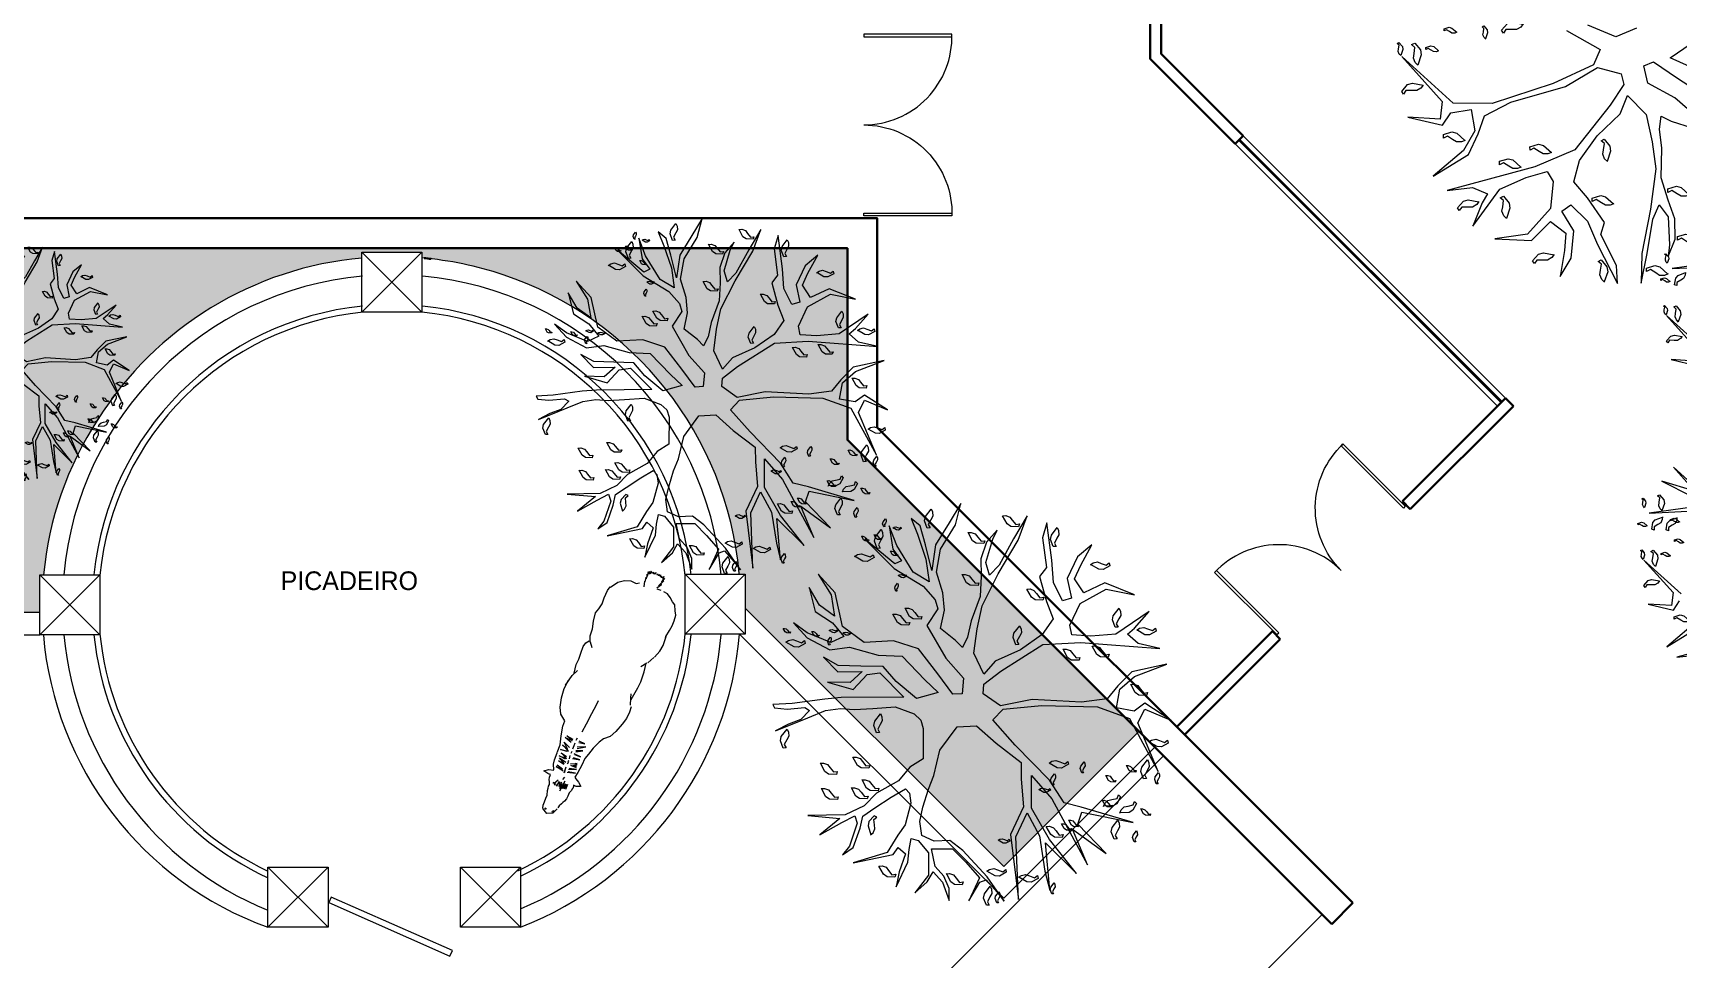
# Model space of a CAD drawing. Header units: millimetres. Extents: x 235 to 418, y 139 to 274.
# Drawn here: x 362.87 to 384.88, y 225.54 to 237.94 of the extents above; entities that cross this region are included whole.
import ezdxf

# ---------------------------------------------------------------- set-up
doc = ezdxf.new("R2010")
doc.units = ezdxf.units.MM
doc.header["$LTSCALE"] = 0.01
for name, color, linetype, lineweight in [('muros', 3, 'Continuous', 30), ('muros bajos', 42, 'Continuous', 18), ('pasto', 153, 'Continuous', 9), ('puertas', 2, 'Continuous', 9), ('punto delgado', 4, 'Continuous', 0), ('terreno', 7, 'Continuous', 9)]:
    doc.layers.add(name, color=color, linetype=linetype, lineweight=lineweight)
doc.layers.add('NADA', color=85, linetype='Continuous', plot=False)

# ---------------------------------------------------------------- blocks, each defined once
blk = doc.blocks.new('A$C795151E7')
at = {"layer": 'puertas'}
for points in [[(4.491, 9.186), (4.887, 8.449), (4.722, 8.846), (5.096, 8.574), (4.779, 8.902)], [(4.825, 9.037), (5.396, 8.92), (4.818, 9.092)], [(5.354, 10.083), (5.675, 9.489), (5.45, 10.031), (5.526, 10.186), (5.816, 10.064), (5.525, 10.251), (5.408, 10.163)], [(5.413, 10.55), (5.773, 10.687), (5.381, 10.602)], [(4.814, 10.929), (5.693, 10.861), (5.452, 10.918)], [(5.366, 10.462), (5.404, 10.463), (5.448, 10.448), (5.477, 10.412), (5.514, 10.366), (5.556, 10.37), (5.546, 10.339), (5.459, 10.342), (5.419, 10.37), (5.369, 10.462)], [(5.571, 9.82), (5.602, 9.841), (5.648, 9.85), (5.691, 9.834), (5.747, 9.814), (5.781, 9.839), (5.788, 9.808), (5.712, 9.766), (5.663, 9.769), (5.572, 9.822)], [(3.447, 6.054), (4.018, 5.937), (3.44, 6.109)], [(3.976, 7.1), (4.297, 6.506), (4.072, 7.048)], [(4.148, 7.203), (4.438, 7.081), (4.147, 7.267)], [(5.32, 9.556), (5.342, 9.557), (5.368, 9.548), (5.385, 9.527), (5.407, 9.499), (5.432, 9.502), (5.426, 9.483), (5.374, 9.485), (5.351, 9.502), (5.321, 9.556)], [(5.555, 9.622), (5.571, 9.588), (5.574, 9.541), (5.553, 9.501), (5.525, 9.448), (5.546, 9.411), (5.513, 9.408), (5.482, 9.489), (5.491, 9.538), (5.556, 9.62)], [(5.68, 9.478), (5.689, 9.458), (5.691, 9.431), (5.679, 9.407), (5.662, 9.376), (5.674, 9.354), (5.655, 9.352), (5.637, 9.4), (5.642, 9.429), (5.68, 9.477)], [(5.092, 9.444), (5.114, 9.445), (5.14, 9.436), (5.157, 9.415), (5.179, 9.388), (5.204, 9.39), (5.198, 9.372), (5.147, 9.374), (5.123, 9.39), (5.093, 9.445)], [(5.052, 9.168), (5.075, 9.169), (5.101, 9.159), (5.118, 9.139), (5.14, 9.111), (5.165, 9.114), (5.159, 9.095), (5.107, 9.097), (5.083, 9.114), (5.054, 9.168)], [(5.067, 9.1), (5.082, 9.134), (5.116, 9.167), (5.16, 9.177), (5.219, 9.19), (5.233, 9.229), (5.257, 9.207), (5.215, 9.13), (5.172, 9.106), (5.068, 9.102)], [(5.246, 9.027), (5.261, 9.061), (5.295, 9.094), (5.339, 9.104), (5.398, 9.117), (5.412, 9.157), (5.436, 9.134), (5.394, 9.057), (5.351, 9.033), (5.247, 9.029)], [(5.479, 9.072), (5.502, 9.073), (5.528, 9.064), (5.544, 9.043), (5.567, 9.016), (5.591, 9.018), (5.586, 9), (5.534, 9.002), (5.51, 9.018), (5.481, 9.073)], [(5.226, 8.949), (5.242, 8.915), (5.245, 8.869), (5.224, 8.828), (5.196, 8.776), (5.216, 8.739), (5.184, 8.736), (5.153, 8.817), (5.162, 8.865), (5.227, 8.947)], [(5.433, 8.831), (5.442, 8.811), (5.444, 8.783), (5.432, 8.76), (5.415, 8.728), (5.427, 8.707), (5.408, 8.705), (5.39, 8.753), (5.395, 8.781), (5.434, 8.83)], [(4.193, 6.837), (4.224, 6.857), (4.27, 6.867), (4.313, 6.851), (4.369, 6.83), (4.403, 6.856), (4.41, 6.824), (4.334, 6.782), (4.285, 6.785), (4.194, 6.838)], [(4.177, 6.639), (4.193, 6.604), (4.196, 6.558), (4.175, 6.518), (4.147, 6.465), (4.168, 6.428), (4.135, 6.425), (4.104, 6.506), (4.113, 6.554), (4.178, 6.637)], [(4.302, 6.495), (4.311, 6.475), (4.313, 6.447), (4.301, 6.424), (4.284, 6.392), (4.296, 6.371), (4.277, 6.369), (4.259, 6.417), (4.264, 6.445), (4.302, 6.494)], [(2.933, 4.301), (3.222, 3.795), (3.496, 3.488), (3.472, 3.251), (3.329, 3.243), (3.099, 3.557), (2.804, 3.939)], [(2.9, 3.464), (3.104, 3.269), (2.772, 3.18)], [(3.396, 2.742), (3.694, 2.759), (3.996, 2.489)], [(4.288, 2.461), (3.948, 2.849), (4.103, 3.014), (4.695, 3.071), (5.552, 3.052), (6.042, 2.873), (6.484, 2.055), (6.174, 2.802), (6.278, 3.015), (6.678, 2.847), (6.278, 3.104), (6.116, 2.983), (5.843, 3.035), (5.894, 3.319), (6.123, 3.516), (6.619, 3.705), (6.08, 3.588), (5.865, 3.371), (5.703, 3.172), (5.31, 3.119), (4.55, 3.162), (4.063, 3.064), (3.794, 3.25), (3.808, 3.396), (4.07, 3.598), (4.715, 4.006), (5.298, 4.039), (6.509, 3.946), (6.177, 4.023), (6.014, 4.168), (6.123, 4.26), (6.345, 4.512), (5.836, 4.167), (5.452, 4.137), (5.161, 4.154), (5.13, 4.305), (5.285, 4.637), (5.689, 4.857), (6.122, 4.771), (5.665, 4.954), (5.341, 4.8), (5.201, 5.014), (5.295, 5.227), (5.464, 5.538), (5.245, 5.353), (5.09, 5.022), (5.152, 4.719), (5.013, 4.678), (4.876, 4.96), (4.852, 5.301), (4.775, 5.879), (4.706, 5.648), (4.767, 5.19), (4.664, 5.054), (4.77, 4.668), (4.872, 4.404), (4.705, 4.16), (4.37, 3.926), (3.983, 3.753), (3.81, 3.552), (3.656, 3.875), (3.706, 4.248), (3.78, 4.603), (4.026, 5.091), (4.334, 5.609), (4.473, 5.983), (4.264, 5.633), (4.041, 5.226), (3.895, 5.073), (3.836, 5.265), (3.944, 5.624), (4.013, 5.766), (3.85, 5.578), (3.762, 5.322), (3.764, 5.056), (3.751, 4.743), (3.612, 4.369), (3.557, 4.118), (3.477, 3.963), (3.374, 4.071), (3.139, 4.251)], [(3.868, 6.044), (3.883, 6.078), (3.917, 6.111), (3.961, 6.121), (4.02, 6.134), (4.034, 6.173), (4.058, 6.151), (4.016, 6.074), (3.973, 6.05), (3.869, 6.046)], [(4.093, 5.986), (4.145, 5.988), (4.206, 5.966), (4.245, 5.918), (4.297, 5.853), (4.354, 5.86), (4.341, 5.817), (4.221, 5.821), (4.165, 5.86), (4.096, 5.986)], [(4.101, 6.089), (4.124, 6.09), (4.15, 6.081), (4.166, 6.06), (4.189, 6.032), (4.213, 6.035), (4.208, 6.017), (4.156, 6.019), (4.132, 6.035), (4.103, 6.089)], [(3.562, 5.726), (3.614, 5.728), (3.674, 5.707), (3.714, 5.658), (3.765, 5.594), (3.823, 5.6), (3.809, 5.557), (3.69, 5.562), (3.634, 5.6), (3.565, 5.727)], [(4.055, 5.848), (4.064, 5.828), (4.066, 5.8), (4.054, 5.776), (4.037, 5.745), (4.049, 5.723), (4.03, 5.722), (4.012, 5.77), (4.017, 5.798), (4.056, 5.847)], [(4.933, 5.805), (4.955, 5.758), (4.959, 5.694), (4.93, 5.639), (4.891, 5.566), (4.92, 5.515), (4.875, 5.511), (4.832, 5.623), (4.845, 5.689), (4.934, 5.803)], [(3.47, 5.081), (3.522, 5.083), (3.583, 5.062), (3.622, 5.013), (3.674, 4.949), (3.732, 4.955), (3.718, 4.912), (3.598, 4.917), (3.542, 4.955), (3.473, 5.082)], [(5.445, 5.233), (5.488, 5.262), (5.551, 5.275), (5.61, 5.253), (5.687, 5.225), (5.734, 5.26), (5.744, 5.216), (5.639, 5.159), (5.571, 5.163), (5.447, 5.236)], [(4.465, 4.859), (4.517, 4.861), (4.578, 4.839), (4.617, 4.791), (4.669, 4.726), (4.727, 4.733), (4.713, 4.69), (4.593, 4.694), (4.538, 4.733), (4.468, 4.859)], [(5.883, 4.566), (5.905, 4.519), (5.91, 4.455), (5.88, 4.4), (5.841, 4.327), (5.87, 4.276), (5.825, 4.272), (5.782, 4.384), (5.796, 4.45), (5.885, 4.564)], [(4.357, 4.296), (4.38, 4.249), (4.384, 4.185), (4.354, 4.13), (4.316, 4.057), (4.344, 4.006), (4.299, 4.002), (4.257, 4.114), (4.27, 4.18), (4.359, 4.294)], [(6.156, 4.229), (6.199, 4.258), (6.262, 4.271), (6.321, 4.249), (6.399, 4.221), (6.445, 4.256), (6.455, 4.212), (6.35, 4.154), (6.283, 4.158), (6.158, 4.231)], [(5.47, 3.983), (5.522, 3.985), (5.583, 3.963), (5.622, 3.914), (5.674, 3.85), (5.732, 3.857), (5.718, 3.813), (5.598, 3.818), (5.542, 3.856), (5.473, 3.983)], [(5.022, 3.934), (5.074, 3.936), (5.134, 3.914), (5.174, 3.866), (5.225, 3.801), (5.283, 3.808), (5.27, 3.765), (5.15, 3.769), (5.094, 3.808), (5.025, 3.934)], [(6.059, 3.395), (6.111, 3.397), (6.172, 3.376), (6.211, 3.327), (6.263, 3.262), (6.321, 3.269), (6.307, 3.226), (6.187, 3.231), (6.131, 3.269), (6.062, 3.396)], [(6.341, 2.511), (6.384, 2.539), (6.447, 2.552), (6.506, 2.531), (6.584, 2.502), (6.63, 2.538), (6.64, 2.494), (6.535, 2.436), (6.468, 2.44), (6.343, 2.513)], [(4.808, 2.184), (4.852, 2.213), (4.915, 2.226), (4.974, 2.204), (5.051, 2.176), (5.097, 2.211), (5.108, 2.167), (5.003, 2.109), (4.935, 2.113), (4.811, 2.186)], [(5.347, 2.209), (5.36, 2.181), (5.363, 2.143), (5.345, 2.111), (5.322, 2.068), (5.339, 2.038), (5.313, 2.035), (5.287, 2.101), (5.295, 2.14), (5.348, 2.207)], [(6.319, 2.238), (6.341, 2.191), (6.345, 2.127), (6.316, 2.071), (6.277, 1.998), (6.306, 1.948), (6.261, 1.943), (6.218, 2.055), (6.231, 2.122), (6.321, 2.235)], [(5.681, 1.993), (5.711, 1.995), (5.747, 1.982), (5.771, 1.953), (5.801, 1.915), (5.835, 1.919), (5.827, 1.894), (5.756, 1.896), (5.723, 1.919), (5.683, 1.994)], [(5.995, 2.147), (6.025, 2.148), (6.061, 2.135), (6.085, 2.107), (6.115, 2.069), (6.149, 2.072), (6.141, 2.047), (6.07, 2.05), (6.037, 2.072), (5.997, 2.147)], [(6.491, 2.04), (6.504, 2.012), (6.507, 1.975), (6.489, 1.942), (6.466, 1.899), (6.483, 1.869), (6.457, 1.866), (6.431, 1.932), (6.439, 1.972), (6.492, 2.039)]]:
    blk.add_lwpolyline(points, dxfattribs=at)
blk = doc.blocks.new('A$C45CE3EE6')
at = {"layer": 'puertas'}
blk.add_lwpolyline([(0, 0), (0.03, 0), (0.03, 1), (0, 1)], close=True, dxfattribs=at)
at = {"layer": 'punto delgado'}
blk.add_arc((0.03, 0), 1, 0, 91.7191, dxfattribs=at)
blk = doc.blocks.new('A$C27F13FC7')
at = {"layer": 'punto delgado'}
blk.add_blockref('A$C45CE3EE6', (0, 0), dxfattribs=at)
at = {"layer": 'punto delgado', "xscale": -1}
blk.add_blockref('A$C45CE3EE6', (2.06, 0), dxfattribs=at)
blk = doc.blocks.new('A$C0A697A68')
at = {"layer": 'puertas'}
blk.add_lwpolyline([(2.368, 4.301), (2.658, 3.795), (2.932, 3.488), (2.908, 3.251), (2.765, 3.243), (2.534, 3.557), (2.239, 3.939), (1.856, 4.066), (1.404, 4.039), (1.072, 4.283), (0.958, 4.801), (0.698, 5.088), (0.896, 4.77), (0.951, 4.445), (0.717, 4.613), (0.559, 4.881), (0.652, 4.516), (0.92, 4.341), (1.092, 4.13), (0.894, 4.037), (0.53, 4.189), (0.321, 4.338), (0.529, 4.111), (0.876, 3.924), (1.181, 3.965), (1.619, 3.845), (1.987, 3.828), (2.336, 3.464), (2.539, 3.269), (2.207, 3.18), (1.895, 3.438), (1.698, 3.667), (1.353, 3.677), (1.007, 3.686), (0.78, 3.811), (0.999, 3.585), (1.375, 3.591), (1.187, 3.421), (0.842, 3.431), (1.234, 3.317), (1.448, 3.545), (1.644, 3.571), (2.016, 3.199), (1.052, 3.191), (0.799, 3.17), (0.297, 3.103), (0, 3.085), (0.029, 3.034), (0.22, 3.015), (0.494, 3.04), (0.567, 2.995), (0.43, 2.854), (0.24, 2.784), (0.043, 2.68), (0.538, 2.88), (0.811, 2.994), (1.04, 3.024), (1.253, 3.008), (1.54, 3.024), (1.881, 3.048), (2.172, 2.942), (2.274, 2.845), (2.313, 2.717), (2.309, 2.25), (2.104, 2.123), (1.932, 1.911), (1.592, 1.721), (1.406, 1.53), (1.114, 1.391), (0.538, 1.381), (1.033, 1.336), (0.722, 1.083), (1.063, 1.273), (1.26, 1.377), (1.298, 1.26), (1.178, 0.911), (1.074, 0.775), (1.237, 0.886), (1.341, 1.188), (1.383, 1.371), (1.566, 1.496), (1.821, 1.663), (2.037, 1.792), (2.102, 1.723), (2.122, 1.57), (2.034, 1.236), (1.922, 1.077), (1.757, 0.811), (1.235, 0.652), (1.851, 0.779), (1.925, 0.889), (2.037, 0.793), (1.941, 0.513), (1.894, 0.285), (2.077, 0.665), (2.096, 0.856), (2.128, 1.027), (2.232, 0.996), (2.391, 0.807), (2.392, 0.463), (2.184, 0.191), (2.373, 0.36), (2.463, 0.516), (2.606, 0.358), (2.711, 0.072), (2.708, 0.26), (2.627, 0.45), (2.496, 0.599), (2.438, 0.868), (2.76, 0.867), (2.965, 0.661), (3.174, 0.423), (3.011, 0.068), (3.183, 0.357), (3.278, 0.392), (3.448, 0.204), (3.555, 0.063), (3.294, 0.439), (2.918, 0.844), (2.721, 0.995), (2.478, 0.985), (2.289, 1.071), (2.26, 1.289), (2.308, 1.506), (2.393, 1.784), (2.476, 1.995), (2.568, 2.385), (2.831, 2.742), (3.129, 2.759), (3.431, 2.489), (3.814, 2.196), (3.815, 1.94), (3.85, 1.512), (3.652, 1.086), (3.773, 0.092), (3.734, 1.053), (3.907, 1.42), (4.098, 1.068), (4.182, 0.524), (4.254, 0.234), (4.191, 0.958), (4.664, 0.488), (4.25, 1.01), (3.975, 1.495), (3.974, 1.995), (4.289, 1.637), (4.835, 0.622), (4.606, 1.169), (5.122, 0.794), (4.685, 1.246), (4.749, 1.432), (5.536, 1.271), (4.739, 1.509), (4.475, 1.573), (4.251, 1.921), (3.724, 2.461), (3.383, 2.849), (3.539, 3.014), (4.13, 3.071), (4.988, 3.052), (5.478, 2.873), (5.92, 2.055), (5.609, 2.802), (5.714, 3.015), (6.114, 2.847), (5.713, 3.104), (5.552, 2.983), (5.278, 3.035), (5.329, 3.319), (5.558, 3.516), (6.055, 3.705), (5.515, 3.588), (5.3, 3.371), (5.138, 3.172), (4.745, 3.119), (3.985, 3.162), (3.499, 3.064), (3.23, 3.25), (3.244, 3.396), (3.505, 3.598), (4.15, 4.006), (4.734, 4.039), (5.945, 3.946), (5.612, 4.023), (5.449, 4.168), (5.559, 4.26), (5.78, 4.512), (5.272, 4.167), (4.887, 4.137), (4.596, 4.154), (4.565, 4.305), (4.72, 4.637), (5.124, 4.857), (5.557, 4.771), (5.1, 4.954), (4.776, 4.8), (4.637, 5.014), (4.73, 5.227), (4.9, 5.538), (4.68, 5.353), (4.525, 5.022), (4.587, 4.719), (4.449, 4.678), (4.311, 4.96), (4.288, 5.301), (4.211, 5.879), (4.142, 5.648), (4.203, 5.19), (4.099, 5.054), (4.206, 4.668), (4.308, 4.404), (4.14, 4.16), (3.805, 3.926), (3.418, 3.753), (3.245, 3.552), (3.091, 3.875), (3.141, 4.248), (3.216, 4.603), (3.461, 5.091), (3.769, 5.609), (3.908, 5.983), (3.7, 5.633), (3.476, 5.226), (3.33, 5.073), (3.271, 5.265), (3.379, 5.624), (3.449, 5.766), (3.285, 5.578), (3.197, 5.322), (3.2, 5.056), (3.186, 4.743), (3.047, 4.369), (2.992, 4.118), (2.913, 3.963), (2.809, 4.071), (2.575, 4.251), (2.636, 4.536), (2.612, 4.8), (2.514, 5.12), (2.578, 5.472), (2.805, 5.847), (2.89, 6.175), (2.712, 5.879), (2.502, 5.54), (2.444, 5.144), (2.347, 5.541), (2.264, 5.83), (2.126, 5.945), (2.225, 5.703), (2.354, 5.32), (2.401, 4.971), (2.159, 5.117), (1.905, 5.527), (1.786, 5.833), (1.845, 5.474), (1.98, 5.293), (1.876, 5.245), (1.414, 5.628), (1.863, 5.177), (2.31, 4.904), (2.493, 4.695), (2.534, 4.556)], close=True, dxfattribs=at)
for points in [[(2.432, 6.091), (2.454, 6.044), (2.459, 5.98), (2.429, 5.924), (2.39, 5.852), (2.419, 5.801), (2.374, 5.796), (2.331, 5.908), (2.345, 5.975), (2.434, 6.088)], [(1.731, 5.941), (1.74, 5.921), (1.742, 5.894), (1.73, 5.87), (1.713, 5.839), (1.725, 5.818), (1.706, 5.816), (1.688, 5.863), (1.694, 5.891), (1.731, 5.94)], [(1.847, 5.797), (1.865, 5.81), (1.892, 5.815), (1.917, 5.806), (1.95, 5.794), (1.97, 5.809), (1.974, 5.79), (1.93, 5.766), (1.901, 5.767), (1.848, 5.798)], [(3.528, 5.986), (3.58, 5.988), (3.641, 5.966), (3.68, 5.918), (3.732, 5.853), (3.79, 5.86), (3.776, 5.817), (3.656, 5.821), (3.6, 5.86), (3.531, 5.986)], [(1.364, 5.672), (1.386, 5.673), (1.412, 5.663), (1.429, 5.643), (1.451, 5.615), (1.475, 5.618), (1.47, 5.6), (1.419, 5.602), (1.395, 5.618), (1.366, 5.672)], [(1.555, 5.692), (1.577, 5.693), (1.603, 5.684), (1.62, 5.663), (1.642, 5.636), (1.666, 5.639), (1.661, 5.621), (1.61, 5.623), (1.586, 5.639), (1.556, 5.693)], [(1.664, 5.777), (1.686, 5.73), (1.69, 5.666), (1.661, 5.611), (1.622, 5.538), (1.651, 5.487), (1.606, 5.483), (1.563, 5.595), (1.576, 5.661), (1.665, 5.775)], [(2.997, 5.726), (3.049, 5.728), (3.109, 5.707), (3.149, 5.658), (3.2, 5.594), (3.258, 5.6), (3.245, 5.557), (3.125, 5.562), (3.069, 5.6), (3, 5.727)], [(4.368, 5.805), (4.39, 5.758), (4.394, 5.694), (4.365, 5.639), (4.326, 5.566), (4.355, 5.515), (4.31, 5.511), (4.267, 5.623), (4.28, 5.689), (4.37, 5.803)], [(1.256, 5.36), (1.3, 5.389), (1.363, 5.402), (1.421, 5.38), (1.499, 5.352), (1.545, 5.387), (1.556, 5.343), (1.451, 5.285), (1.383, 5.289), (1.258, 5.362)], [(1.806, 5.443), (1.828, 5.443), (1.854, 5.434), (1.87, 5.414), (1.892, 5.386), (1.917, 5.389), (1.911, 5.371), (1.86, 5.373), (1.836, 5.389), (1.807, 5.443)], [(1.925, 5.066), (1.944, 5.078), (1.971, 5.084), (1.996, 5.075), (2.029, 5.063), (2.048, 5.078), (2.053, 5.059), (2.008, 5.034), (1.979, 5.036), (1.926, 5.067)], [(2.905, 5.081), (2.957, 5.083), (3.018, 5.062), (3.057, 5.013), (3.109, 4.949), (3.167, 4.955), (3.153, 4.912), (3.034, 4.917), (2.978, 4.955), (2.909, 5.082)], [(4.88, 5.233), (4.923, 5.262), (4.986, 5.275), (5.045, 5.253), (5.123, 5.225), (5.169, 5.26), (5.179, 5.216), (5.074, 5.159), (5.007, 5.163), (4.882, 5.236)], [(1.916, 4.95), (1.926, 4.93), (1.927, 4.903), (1.915, 4.879), (1.898, 4.848), (1.911, 4.827), (1.892, 4.825), (1.873, 4.873), (1.879, 4.901), (1.917, 4.949)], [(3.901, 4.859), (3.953, 4.861), (4.013, 4.839), (4.053, 4.791), (4.104, 4.726), (4.162, 4.733), (4.149, 4.69), (4.029, 4.694), (3.973, 4.733), (3.904, 4.859)], [(2.031, 4.565), (2.083, 4.567), (2.144, 4.545), (2.183, 4.497), (2.235, 4.432), (2.292, 4.439), (2.279, 4.396), (2.159, 4.4), (2.103, 4.439), (2.034, 4.565)], [(5.318, 4.566), (5.341, 4.519), (5.345, 4.455), (5.316, 4.4), (5.277, 4.327), (5.306, 4.276), (5.261, 4.272), (5.218, 4.384), (5.231, 4.45), (5.32, 4.564)], [(1.843, 4.473), (1.895, 4.475), (1.956, 4.454), (1.995, 4.405), (2.047, 4.341), (2.105, 4.347), (2.091, 4.304), (1.972, 4.309), (1.916, 4.347), (1.847, 4.474)], [(3.792, 4.296), (3.815, 4.249), (3.819, 4.185), (3.79, 4.13), (3.751, 4.057), (3.78, 4.006), (3.735, 4.002), (3.692, 4.114), (3.705, 4.18), (3.794, 4.294)], [(0.16, 4.255), (0.183, 4.255), (0.208, 4.246), (0.225, 4.226), (0.247, 4.198), (0.272, 4.201), (0.266, 4.183), (0.215, 4.185), (0.191, 4.201), (0.162, 4.255)], [(0.2, 4.042), (0.244, 4.071), (0.307, 4.084), (0.365, 4.062), (0.443, 4.034), (0.489, 4.069), (0.5, 4.025), (0.395, 3.968), (0.327, 3.972), (0.203, 4.045)], [(0.601, 4.205), (0.624, 4.206), (0.649, 4.197), (0.666, 4.176), (0.688, 4.148), (0.713, 4.151), (0.707, 4.133), (0.656, 4.135), (0.632, 4.151), (0.603, 4.205)], [(0.889, 4.123), (0.898, 4.103), (0.9, 4.076), (0.887, 4.052), (0.871, 4.021), (0.883, 4), (0.864, 3.998), (0.846, 4.046), (0.851, 4.074), (0.889, 4.122)], [(0.867, 4.221), (0.886, 4.233), (0.913, 4.239), (0.938, 4.23), (0.971, 4.218), (0.99, 4.233), (0.995, 4.214), (0.95, 4.189), (0.921, 4.191), (0.868, 4.222)], [(1.075, 4.182), (1.094, 4.194), (1.12, 4.199), (1.146, 4.19), (1.178, 4.178), (1.198, 4.193), (1.203, 4.174), (1.158, 4.15), (1.129, 4.151), (1.076, 4.183)], [(5.591, 4.229), (5.635, 4.258), (5.698, 4.271), (5.756, 4.249), (5.834, 4.221), (5.88, 4.256), (5.891, 4.212), (5.786, 4.154), (5.718, 4.158), (5.593, 4.231)], [(4.457, 3.934), (4.509, 3.936), (4.57, 3.914), (4.609, 3.866), (4.661, 3.801), (4.718, 3.808), (4.705, 3.765), (4.585, 3.769), (4.529, 3.808), (4.46, 3.934)], [(4.905, 3.983), (4.957, 3.985), (5.018, 3.963), (5.057, 3.914), (5.109, 3.85), (5.167, 3.857), (5.153, 3.813), (5.034, 3.818), (4.978, 3.856), (4.909, 3.983)], [(5.494, 3.395), (5.546, 3.397), (5.607, 3.376), (5.646, 3.327), (5.698, 3.262), (5.756, 3.269), (5.742, 3.226), (5.622, 3.231), (5.567, 3.269), (5.498, 3.396)], [(1.653, 2.945), (1.676, 2.898), (1.68, 2.834), (1.651, 2.778), (1.612, 2.706), (1.641, 2.655), (1.596, 2.65), (1.553, 2.762), (1.566, 2.829), (1.655, 2.942)], [(0.22, 2.709), (0.242, 2.662), (0.246, 2.598), (0.217, 2.543), (0.178, 2.47), (0.207, 2.419), (0.162, 2.415), (0.119, 2.527), (0.132, 2.593), (0.222, 2.707)], [(5.776, 2.511), (5.82, 2.539), (5.883, 2.552), (5.941, 2.531), (6.019, 2.502), (6.065, 2.538), (6.076, 2.494), (5.971, 2.436), (5.903, 2.44), (5.778, 2.513)], [(1.228, 2.276), (1.28, 2.278), (1.341, 2.256), (1.38, 2.208), (1.432, 2.143), (1.49, 2.15), (1.476, 2.107), (1.356, 2.111), (1.3, 2.15), (1.231, 2.276)], [(0.729, 2.182), (0.781, 2.184), (0.841, 2.162), (0.881, 2.113), (0.932, 2.049), (0.99, 2.056), (0.977, 2.012), (0.857, 2.017), (0.801, 2.055), (0.732, 2.182)], [(4.244, 2.184), (4.287, 2.213), (4.35, 2.226), (4.409, 2.204), (4.487, 2.176), (4.533, 2.211), (4.543, 2.167), (4.438, 2.109), (4.371, 2.113), (4.246, 2.186)], [(4.328, 2.024), (4.341, 1.996), (4.344, 1.958), (4.327, 1.925), (4.304, 1.882), (4.321, 1.852), (4.294, 1.85), (4.269, 1.916), (4.277, 1.955), (4.329, 2.022)], [(4.782, 2.209), (4.795, 2.181), (4.798, 2.143), (4.781, 2.111), (4.758, 2.068), (4.775, 2.038), (4.748, 2.035), (4.723, 2.101), (4.731, 2.14), (4.783, 2.207)], [(5.43, 2.147), (5.461, 2.148), (5.497, 2.135), (5.52, 2.107), (5.55, 2.069), (5.584, 2.072), (5.576, 2.047), (5.506, 2.05), (5.473, 2.072), (5.432, 2.147)], [(5.754, 2.238), (5.777, 2.191), (5.781, 2.127), (5.751, 2.071), (5.713, 1.998), (5.741, 1.948), (5.696, 1.943), (5.654, 2.055), (5.667, 2.122), (5.756, 2.235)], [(5.926, 2.04), (5.939, 2.012), (5.942, 1.975), (5.925, 1.942), (5.902, 1.899), (5.919, 1.869), (5.892, 1.866), (5.867, 1.932), (5.874, 1.972), (5.927, 2.039)], [(0.745, 1.793), (0.797, 1.795), (0.857, 1.774), (0.897, 1.725), (0.948, 1.661), (1.006, 1.667), (0.993, 1.624), (0.873, 1.629), (0.817, 1.667), (0.748, 1.794)], [(1.205, 1.805), (1.257, 1.807), (1.318, 1.786), (1.357, 1.737), (1.409, 1.673), (1.467, 1.679), (1.453, 1.636), (1.333, 1.641), (1.277, 1.679), (1.208, 1.806)], [(1.369, 1.927), (1.421, 1.929), (1.481, 1.907), (1.521, 1.858), (1.572, 1.794), (1.63, 1.801), (1.617, 1.757), (1.497, 1.762), (1.441, 1.8), (1.372, 1.927)], [(4.087, 1.777), (4.113, 1.794), (4.15, 1.802), (4.185, 1.789), (4.231, 1.772), (4.258, 1.793), (4.264, 1.767), (4.202, 1.733), (4.162, 1.735), (4.089, 1.779)], [(5.116, 1.993), (5.147, 1.995), (5.183, 1.982), (5.206, 1.953), (5.236, 1.915), (5.271, 1.919), (5.262, 1.894), (5.192, 1.896), (5.159, 1.919), (5.118, 1.994)], [(5.062, 1.612), (5.093, 1.614), (5.129, 1.601), (5.152, 1.572), (5.182, 1.534), (5.216, 1.538), (5.208, 1.512), (5.138, 1.515), (5.105, 1.538), (5.064, 1.613)], [(5.082, 1.518), (5.103, 1.566), (5.149, 1.611), (5.211, 1.625), (5.291, 1.642), (5.311, 1.697), (5.344, 1.666), (5.286, 1.561), (5.227, 1.527), (5.083, 1.522)], [(5.329, 1.418), (5.35, 1.466), (5.396, 1.511), (5.457, 1.524), (5.538, 1.542), (5.557, 1.597), (5.59, 1.566), (5.533, 1.46), (5.474, 1.427), (5.33, 1.421)], [(1.502, 1.081), (1.541, 1.116), (1.569, 1.174), (1.562, 1.236), (1.554, 1.318), (1.6, 1.354), (1.56, 1.376), (1.478, 1.288), (1.465, 1.222), (1.505, 1.083)], [(4.545, 1.307), (4.576, 1.308), (4.612, 1.296), (4.635, 1.267), (4.666, 1.229), (4.7, 1.233), (4.692, 1.207), (4.621, 1.21), (4.588, 1.233), (4.547, 1.307)], [(5.301, 1.311), (5.323, 1.264), (5.327, 1.2), (5.298, 1.145), (5.259, 1.072), (5.288, 1.021), (5.243, 1.017), (5.2, 1.129), (5.213, 1.195), (5.303, 1.309)], [(5.65, 1.481), (5.681, 1.482), (5.717, 1.469), (5.74, 1.441), (5.77, 1.403), (5.805, 1.406), (5.797, 1.381), (5.726, 1.384), (5.693, 1.406), (5.652, 1.481)], [(3.463, 0.999), (3.489, 1.015), (3.526, 1.023), (3.561, 1.01), (3.607, 0.993), (3.634, 1.014), (3.64, 0.988), (3.578, 0.954), (3.538, 0.957), (3.465, 1)], [(4.199, 1.213), (4.251, 1.215), (4.311, 1.193), (4.351, 1.144), (4.402, 1.08), (4.46, 1.087), (4.447, 1.043), (4.327, 1.048), (4.271, 1.086), (4.202, 1.213)], [(4.434, 1.253), (4.465, 1.254), (4.501, 1.242), (4.524, 1.213), (4.555, 1.175), (4.589, 1.179), (4.581, 1.153), (4.51, 1.156), (4.477, 1.178), (4.436, 1.253)], [(5.586, 1.149), (5.599, 1.121), (5.602, 1.083), (5.584, 1.05), (5.562, 1.007), (5.579, 0.977), (5.552, 0.975), (5.527, 1.041), (5.534, 1.08), (5.587, 1.147)], [(1.628, 0.603), (1.68, 0.605), (1.74, 0.584), (1.78, 0.535), (1.831, 0.47), (1.889, 0.477), (1.876, 0.434), (1.756, 0.438), (1.7, 0.477), (1.631, 0.603)], [(3.289, 0.525), (3.332, 0.553), (3.395, 0.566), (3.454, 0.544), (3.532, 0.516), (3.578, 0.551), (3.588, 0.507), (3.483, 0.45), (3.416, 0.454), (3.291, 0.527)], [(2.664, 0.486), (2.716, 0.488), (2.777, 0.467), (2.816, 0.418), (2.868, 0.353), (2.926, 0.36), (2.912, 0.317), (2.792, 0.321), (2.737, 0.36), (2.667, 0.487)], [(3.339, 0.295), (3.361, 0.248), (3.366, 0.183), (3.336, 0.128), (3.297, 0.055), (3.326, 0.005), (3.281, 0), (3.238, 0.112), (3.251, 0.178), (3.341, 0.292)], [(3.777, 0.431), (3.821, 0.46), (3.884, 0.473), (3.943, 0.451), (4.02, 0.423), (4.066, 0.458), (4.077, 0.414), (3.972, 0.357), (3.904, 0.361), (3.78, 0.434)], [(4.322, 0.35), (4.335, 0.322), (4.338, 0.284), (4.32, 0.252), (4.298, 0.209), (4.315, 0.179), (4.288, 0.176), (4.263, 0.242), (4.27, 0.281), (4.323, 0.348)], [(3.475, 0.211), (3.488, 0.183), (3.491, 0.145), (3.473, 0.112), (3.45, 0.069), (3.467, 0.039), (3.441, 0.037), (3.416, 0.103), (3.423, 0.142), (3.476, 0.209)]]:
    blk.add_lwpolyline(points, dxfattribs=at)
blk = doc.blocks.new('A$C48D3161E')
at = {"layer": 'punto delgado'}
for p, q in [((1.161, 0.704), (1.064, 0.669)), ((1.232, 0.726), (1.161, 0.704)), ((1.306, 0.731), (1.232, 0.726)), ((1.367, 0.727), (1.306, 0.731)), ((1.379, 0.714), (1.448, 0.691)), ((1.438, 0.697), (1.576, 0.718)), ((1.576, 0.718), (1.646, 0.726)), ((1.646, 0.726), (1.756, 0.721)), ((1.756, 0.721), (1.849, 0.708)), ((1.852, 0.713), (1.792, 0.669)), ((1.86, 0.721), (1.935, 0.762)), ((1.941, 0.768), (2.021, 0.796)), ((2.021, 0.796), (2.086, 0.807)), ((2.086, 0.807), (2.188, 0.802)), ((2.138, 0.809), (2.184, 0.799)), ((2.184, 0.799), (2.259, 0.812)), ((2.259, 0.812), (2.315, 0.822)), ((2.315, 0.822), (2.37, 0.822)), ((2.37, 0.822), (2.432, 0.816)), ((2.432, 0.816), (2.472, 0.796)), ((2.472, 0.796), (2.53, 0.77)), ((2.53, 0.77), (2.55, 0.734)), ((2.55, 0.734), (2.586, 0.695)), ((2.586, 0.695), (2.612, 0.655)), ((0.392, 0.53), (0.377, 0.489)), ((0.428, 0.495), (0.393, 0.534)), ((0.898, 0.544), (0.816, 0.511)), ((0.947, 0.574), (0.898, 0.544)), ((0.994, 0.633), (0.947, 0.574)), ((1.064, 0.669), (0.994, 0.633)), ((1.448, 0.691), (1.493, 0.675)), ((2.612, 0.655), (2.616, 0.613)), ((2.621, 0.53), (2.623, 0.576)), ((2.631, 0.527), (2.679, 0.562)), ((2.656, 0.537), (2.723, 0.57)), ((2.679, 0.562), (2.656, 0.537)), ((2.723, 0.57), (2.699, 0.554)), ((2.699, 0.554), (2.753, 0.566)), ((2.753, 0.566), (2.722, 0.558)), ((2.722, 0.558), (2.767, 0.553)), ((2.767, 0.553), (2.745, 0.553)), ((2.745, 0.553), (2.757, 0.543)), ((2.745, 0.534), (2.762, 0.532)), ((2.757, 0.543), (2.747, 0.541)), ((2.751, 0.526), (2.771, 0.519)), ((0.025, 0.361), (0, 0.301)), ((0.085, 0.386), (0.025, 0.361)), ((0.041, 0.356), (0.034, 0.351)), ((0.034, 0.351), (0.045, 0.35)), ((0.047, 0.359), (0.04, 0.357)), ((0.045, 0.35), (0.053, 0.357)), ((0.053, 0.357), (0.047, 0.359)), ((0.122, 0.395), (0.095, 0.388)), ((0.15, 0.408), (0.122, 0.395)), ((0.168, 0.417), (0.15, 0.408)), ((0.187, 0.429), (0.168, 0.417)), ((0.218, 0.438), (0.187, 0.429)), ((0.251, 0.443), (0.218, 0.438)), ((0.289, 0.444), (0.251, 0.443)), ((0.385, 0.357), (0.266, 0.343)), ((0.313, 0.455), (0.289, 0.444)), ((0.36, 0.373), (0.303, 0.363)), ((0.303, 0.363), (0.385, 0.357)), ((0.361, 0.387), (0.305, 0.375)), ((0.362, 0.397), (0.306, 0.394)), ((0.341, 0.459), (0.313, 0.455)), ((0.343, 0.461), (0.341, 0.46)), ((0.365, 0.461), (0.343, 0.461)), ((0.379, 0.458), (0.365, 0.461)), ((0.377, 0.489), (0.379, 0.458)), ((0.45, 0.456), (0.428, 0.495)), ((0.461, 0.439), (0.45, 0.456)), ((0.519, 0.453), (0.461, 0.439)), ((0.481, 0.345), (0.504, 0.43)), ((0.504, 0.43), (0.491, 0.355)), ((0.517, 0.348), (0.545, 0.426)), ((0.605, 0.462), (0.519, 0.453)), ((0.545, 0.426), (0.526, 0.35)), ((0.565, 0.352), (0.564, 0.417)), ((0.564, 0.417), (0.57, 0.374)), ((0.57, 0.374), (0.576, 0.413)), ((0.576, 0.413), (0.579, 0.391)), ((0.591, 0.396), (0.578, 0.346)), ((0.579, 0.391), (0.596, 0.415)), ((0.596, 0.415), (0.596, 0.391)), ((0.596, 0.391), (0.609, 0.41)), ((0.683, 0.467), (0.605, 0.462)), ((0.637, 0.346), (0.651, 0.422)), ((0.651, 0.422), (0.646, 0.352)), ((0.682, 0.352), (0.682, 0.417)), ((0.682, 0.417), (0.689, 0.346)), ((0.739, 0.486), (0.683, 0.467)), ((0.715, 0.352), (0.751, 0.417)), ((0.751, 0.417), (0.725, 0.351)), ((0.816, 0.511), (0.739, 0.486)), ((0.752, 0.354), (0.803, 0.433)), ((0.803, 0.433), (0.763, 0.348)), ((0.818, 0.349), (0.826, 0.41)), ((0.826, 0.41), (0.83, 0.346)), ((0.935, 0.34), (1.029, 0.353)), ((1.029, 0.353), (1.149, 0.365)), ((1.149, 0.365), (1.253, 0.377)), ((1.253, 0.377), (1.303, 0.381)), ((2.593, 0.399), (2.65, 0.385)), ((2.69, 0.381), (2.644, 0.386)), ((2.678, 0.388), (2.69, 0.381)), ((2.726, 0.382), (2.678, 0.388)), ((2.753, 0.384), (2.705, 0.391)), ((2.705, 0.391), (2.726, 0.382)), ((2.762, 0.392), (2.735, 0.399)), ((2.735, 0.399), (2.753, 0.384)), ((2.773, 0.413), (2.741, 0.404)), ((2.741, 0.404), (2.762, 0.392)), ((2.753, 0.502), (2.767, 0.492)), ((2.754, 0.517), (2.77, 0.504)), ((2.755, 0.447), (2.771, 0.457)), ((2.755, 0.409), (2.773, 0.413)), ((2.756, 0.433), (2.771, 0.444)), ((2.756, 0.42), (2.773, 0.439)), ((2.758, 0.478), (2.772, 0.486)), ((2.759, 0.465), (2.776, 0.462)), ((0, 0.301), (0.035, 0.245)), ((0.042, 0.275), (0.033, 0.273)), ((0.033, 0.273), (0.035, 0.269)), ((0.035, 0.269), (0.044, 0.266)), ((0.036, 0.243), (0.066, 0.235)), ((0.049, 0.273), (0.042, 0.275)), ((0.044, 0.266), (0.05, 0.27)), ((0.05, 0.27), (0.053, 0.271)), ((0.066, 0.235), (0.106, 0.235)), ((0.106, 0.235), (0.145, 0.234)), ((0.145, 0.234), (0.181, 0.236)), ((0.181, 0.236), (0.227, 0.224)), ((0.227, 0.224), (0.254, 0.221)), ((0.254, 0.22), (0.276, 0.216)), ((0.276, 0.216), (0.295, 0.218)), ((0.294, 0.219), (0.321, 0.209)), ((0.295, 0.333), (0.363, 0.327)), ((0.304, 0.339), (0.356, 0.339)), ((0.306, 0.297), (0.363, 0.303)), ((0.307, 0.272), (0.327, 0.279)), ((0.309, 0.292), (0.323, 0.291)), ((0.363, 0.327), (0.312, 0.321)), ((0.312, 0.321), (0.36, 0.31)), ((0.32, 0.258), (0.371, 0.286)), ((0.32, 0.25), (0.335, 0.25)), ((0.321, 0.209), (0.343, 0.198)), ((0.343, 0.198), (0.363, 0.192)), ((0.365, 0.192), (0.384, 0.193)), ((0.384, 0.193), (0.395, 0.192)), ((0.392, 0.174), (0.406, 0.112)), ((0.393, 0.332), (0.423, 0.342)), ((0.395, 0.192), (0.394, 0.17)), ((0.439, 0.154), (0.453, 0.208)), ((0.456, 0.206), (0.509, 0.18)), ((0.466, 0.319), (0.486, 0.319)), ((0.471, 0.323), (0.49, 0.319)), ((0.477, 0.302), (0.495, 0.218)), ((0.495, 0.218), (0.485, 0.292)), ((0.485, 0.292), (0.516, 0.219)), ((0.486, 0.319), (0.51, 0.316)), ((0.516, 0.219), (0.499, 0.288)), ((0.509, 0.18), (0.555, 0.174)), ((0.51, 0.316), (0.532, 0.316)), ((0.544, 0.284), (0.56, 0.217)), ((0.56, 0.217), (0.555, 0.284)), ((0.555, 0.284), (0.593, 0.217)), ((0.555, 0.174), (0.635, 0.173)), ((0.565, 0.318), (0.594, 0.32)), ((0.593, 0.217), (0.575, 0.294)), ((0.589, 0.312), (0.604, 0.316)), ((0.604, 0.28), (0.611, 0.206)), ((0.611, 0.206), (0.614, 0.287)), ((0.614, 0.287), (0.649, 0.213)), ((0.623, 0.317), (0.657, 0.312)), ((0.649, 0.213), (0.633, 0.28)), ((0.636, 0.174), (0.724, 0.175)), ((0.679, 0.196), (0.693, 0.278)), ((0.683, 0.266), (0.679, 0.196)), ((0.683, 0.313), (0.708, 0.313)), ((0.693, 0.278), (0.734, 0.196)), ((0.734, 0.196), (0.708, 0.267)), ((0.708, 0.267), (0.764, 0.203)), ((0.724, 0.175), (0.817, 0.15)), ((0.764, 0.203), (0.733, 0.275)), ((0.734, 0.313), (0.77, 0.313)), ((0.77, 0.313), (0.8, 0.312)), ((0.789, 0.271), (0.813, 0.194)), ((0.813, 0.194), (0.811, 0.274)), ((0.811, 0.274), (0.838, 0.203)), ((0.838, 0.203), (0.828, 0.275)), ((0.832, 0.313), (0.858, 0.316)), ((2.538, 0.122), (2.58, 0.182)), ((2.58, 0.182), (2.599, 0.248)), ((2.595, 0.308), (2.614, 0.339)), ((2.599, 0.248), (2.595, 0.308)), ((0.406, 0.112), (0.439, 0.154)), ((0.817, 0.15), (0.918, 0.129)), ((0.918, 0.129), (0.976, 0.13)), ((0.976, 0.13), (1.027, 0.065)), ((1.027, 0.065), (1.094, 0.032)), ((1.094, 0.032), (1.19, 0.007)), ((1.19, 0.007), (1.29, 0)), ((1.29, 0), (1.39, 0.009)), ((1.33, 0.001), (1.451, 0.03)), ((1.451, 0.03), (1.52, 0.063)), ((1.48, 0.04), (1.572, 0.027)), ((1.572, 0.027), (1.634, 0.033)), ((1.634, 0.033), (1.703, 0.03)), ((1.703, 0.03), (1.775, 0.027)), ((1.775, 0.027), (1.821, 0.04)), ((1.795, 0.119), (1.844, 0.082)), ((1.821, 0.04), (1.853, 0.063)), ((1.844, 0.079), (1.906, 0.056)), ((1.906, 0.056), (1.984, 0.053)), ((1.984, 0.053), (2.063, 0.033)), ((2.063, 0.033), (2.151, 0.02)), ((2.151, 0.02), (2.203, 0.04)), ((2.203, 0.04), (2.266, 0.05)), ((2.266, 0.05), (2.331, 0.05)), ((2.331, 0.05), (2.416, 0.056)), ((2.416, 0.056), (2.462, 0.066)), ((2.459, 0.07), (2.538, 0.122))]:
    blk.add_line(p, q, dxfattribs=at)

msp = doc.modelspace()

# ---------------------------------------------------------------- hatches: boundary and pattern name
at = {"layer": 'pasto'}
h = msp.add_hatch(dxfattribs=at)
h.set_pattern_fill('AR-SAND', color=256, scale=0.006, style=0)
h.set_pattern_definition([(37.5, (161.21188, 40.67162), (-0.00960019, 0.29364794), [0, -0.231648, 0, -0.25908, 0, -0.24765]), (7.5, (161.21188, 40.6716), (0.26971397, 0.43009506), [0, -0.124968, 0, -0.208788, 0, -0.08001]), (327.5, (161.02442, 40.67162), (0.47459542, 0.0008623), [0, -0.0762, 0, -0.27432, 0, -0.35814]), (317.5, (161.02442, 40.6716), (0.4581339, 0.1337576), [0, -0.0381, 0, -0.179832, 0, -0.20574])])
h.paths.add_polyline_path([(352.799, 232.756, -0.234637), (356.334, 234.918), (356.334, 234.997), (357.138, 234.997), (357.138, 234.919, -0.059687), (358.223, 234.695, -0.297518), (361.383, 230.701, -0.000754), (361.384, 230.687), (361.463, 230.687), (361.463, 230.184), (362.963, 230.184), (362.963, 230.687), (363.012, 230.687, -0.122236), (363.736, 232.764, -0.234637), (367.271, 234.926), (367.271, 235.005), (368.075, 235.005), (368.075, 234.927, -0.059687), (369.16, 234.703, -0.297518), (372.32, 230.709, -0.000754), (372.322, 230.695), (372.4, 230.695), (372.4, 230.241), (375.86, 226.781), (377.67, 228.591), (373.768, 232.492), (373.768, 235.058), (346.222, 235.058), (343.374, 232.21), (348.677, 226.906), (352.026, 230.255), (352.026, 230.679), (352.075, 230.679, -0.122236)])

# ---------------------------------------------------------------- linework, layer by layer
at = {"layer": 'muros'}
for p, q in [((379.063, 236.563), (378.957, 236.457)), ((382.681, 232.944), (381.301, 231.564)), ((382.469, 232.944), (382.575, 233.051)), ((382.575, 233.051), (382.681, 232.944)), ((381.195, 231.67), (381.301, 231.564)), ((379.455, 229.93), (379.561, 229.824)), ((379.561, 229.824), (378.281, 228.544)), ((380.532, 226.294), (380.25, 226.011))]:
    msp.add_line(p, q, dxfattribs=at)
for points in [[(377.818, 239.208), (377.818, 237.595), (378.957, 236.457)], [(377.968, 239.208), (377.968, 237.658), (379.063, 236.563)], [(342.879, 232.28), (346.056, 235.458), (374.168, 235.458), (374.168, 232.658), (380.532, 226.294)], [(343.162, 231.997), (346.222, 235.058), (373.768, 235.058), (373.768, 232.492), (380.25, 226.011)], [(382.469, 232.944), (381.195, 231.67)], [(379.455, 229.93), (378.175, 228.651)]]:
    msp.add_lwpolyline(points, dxfattribs=at)
msp.add_arc((367.681, 230.286), 4.658, 83.6206, 84.7841, dxfattribs=at)
at = {"layer": 'muros bajos'}
for p, q in [((378.957, 236.457), (382.469, 232.944)), ((379.063, 236.563), (382.575, 233.051)), ((361.463, 230.184), (362.963, 230.184)), ((372.4, 230.241), (375.86, 226.781)), ((361.463, 229.884), (362.963, 229.884)), ((372.324, 229.892), (375.86, 226.357)), ((375.86, 226.781), (377.67, 228.591)), ((375.86, 226.357), (377.882, 228.378))]:
    msp.add_line(p, q, dxfattribs=at)
for points in [[(368.075, 235.005), (368.075, 234.201), (367.271, 234.201), (367.271, 235.005)], [(363.766, 230.687), (363.766, 229.884), (362.963, 229.884), (362.963, 230.687)], [(372.4, 230.695), (372.4, 229.892), (371.597, 229.892), (371.597, 230.695)], [(366.818, 226.773), (366.818, 225.97), (366.014, 225.97), (366.014, 226.773)], [(369.392, 226.773), (369.392, 225.97), (368.589, 225.97), (368.589, 226.773)]]:
    msp.add_lwpolyline(points, close=True, dxfattribs=at)
for centre, radius, start, end in [((367.681, 230.286), 4.658, 95.0446, 147.8639), ((367.681, 230.286), 4.658, 71.4906, 85.1537), ((367.681, 230.286), 4.658, 5.2159, 71.4906), ((367.681, 230.286), 4.417, 95.2159, 174.7841), ((367.681, 230.286), 4.417, 5.2159, 84.7841), ((367.557, 230.266), 4.565, 146.8291, 174.7053), ((367.721, 230.277), 4.62, 5.2003, 5.3731), ((367.557, 230.266), 4.565, 184.7995, 250.2432), ((367.681, 230.286), 4.417, 185.2159, 247.8329), ((367.721, 230.277), 4.62, 291.2106, 355.2262), ((367.681, 230.286), 4.417, 292.7902, 354.7841)]:
    msp.add_arc(centre, radius, start, end, dxfattribs=at)
at = {"layer": 'puertas'}
for p, q in [((367.271, 234.201), (368.075, 235.005)), ((367.271, 235.005), (368.075, 234.201)), ((362.963, 230.687), (363.766, 229.884)), ((362.963, 229.884), (363.766, 230.687)), ((371.597, 229.892), (372.4, 230.695)), ((371.597, 230.695), (372.4, 229.892)), ((366.014, 226.773), (366.818, 225.97)), ((366.014, 225.97), (366.818, 226.773)), ((368.589, 226.773), (369.392, 225.97)), ((368.589, 225.97), (369.392, 226.773))]:
    msp.add_line(p, q, dxfattribs=at)
msp.add_lwpolyline([(366.862, 226.371), (366.83, 226.298), (368.45, 225.582), (368.483, 225.656)], close=True, dxfattribs=at)
for radius, start, end in [(4.016, 95.7392, 174.2608), (4.016, 5.7392, 84.2608), (3.936, 95.7392, 174.2608), (3.936, 5.7392, 84.2608), (4.016, 185.7392, 245.4782), (3.936, 185.7392, 244.9436), (3.936, 295.2199, 354.2608), (4.016, 295.2199, 354.2608)]:
    msp.add_arc((367.681, 230.286), radius, start, end, dxfattribs=at)
at = {"layer": 'punto delgado'}
for p, q in [((379.003, 236.503), (382.515, 232.99)), ((379.01, 236.51), (382.522, 232.998)), ((379.017, 236.517), (382.529, 233.005)), ((358.488, 208.751), (377.999, 228.262)), ((360.61, 206.63), (380.12, 226.14))]:
    msp.add_line(p, q, dxfattribs=at)
at = {"layer": 'terreno'}
msp.add_arc((395.253, 215.568), 12.921, 112.2377, 252.538, dxfattribs=at)

# ---------------------------------------------------------------- block references
at = {"layer": 'pasto'}
for p, xscale, yscale, zscale in [((369.602, 230.705), 0.7691630996745289, 0.7691630996745857, 0.7691630996745662), ((360.945, 231.927), 0.525430779749513, 0.525430779749513, 0.5254307797495278), ((372.769, 226.262), 0.8712362862345344, 0.8712362862345344, 0.8712362862345457)]:
    msp.add_blockref('A$C0A697A68', p, dxfattribs=dict(at, xscale=xscale, yscale=yscale, zscale=zscale))
at = {"layer": 'puertas', "rotation": 199.4575596121456}
msp.add_blockref('A$C795151E7', (386.616, 241.721), dxfattribs=at)
at = {"layer": 'punto delgado'}
for name, p, xscale, yscale, zscale, rotation in [('A$C27F13FC7', (373.987, 237.923), 1.179570251728734, 1.179570251728734, 1.179570251728739, 270), ('A$C27F13FC7', (379.516, 229.885), 1.179570251728787, 1.179570251728734, 1.179570251728739, 44.99999999999805), ('A$C48D3161E', (369.387, 227.63), -1.273105900057518, 1.273105900057544, 1.273105900057544, 248.9159365998999)]:
    msp.add_blockref(name, p, dxfattribs=dict(at, xscale=xscale, yscale=yscale, zscale=zscale, rotation=rotation))

# ---------------------------------------------------------------- texts
at = {"layer": 'NADA', "color": 0}
msp.add_text('PICADEIRO', height=0.25, dxfattribs=at).set_placement((366.183, 230.482))

doc.saveas('drawing.dxf')
